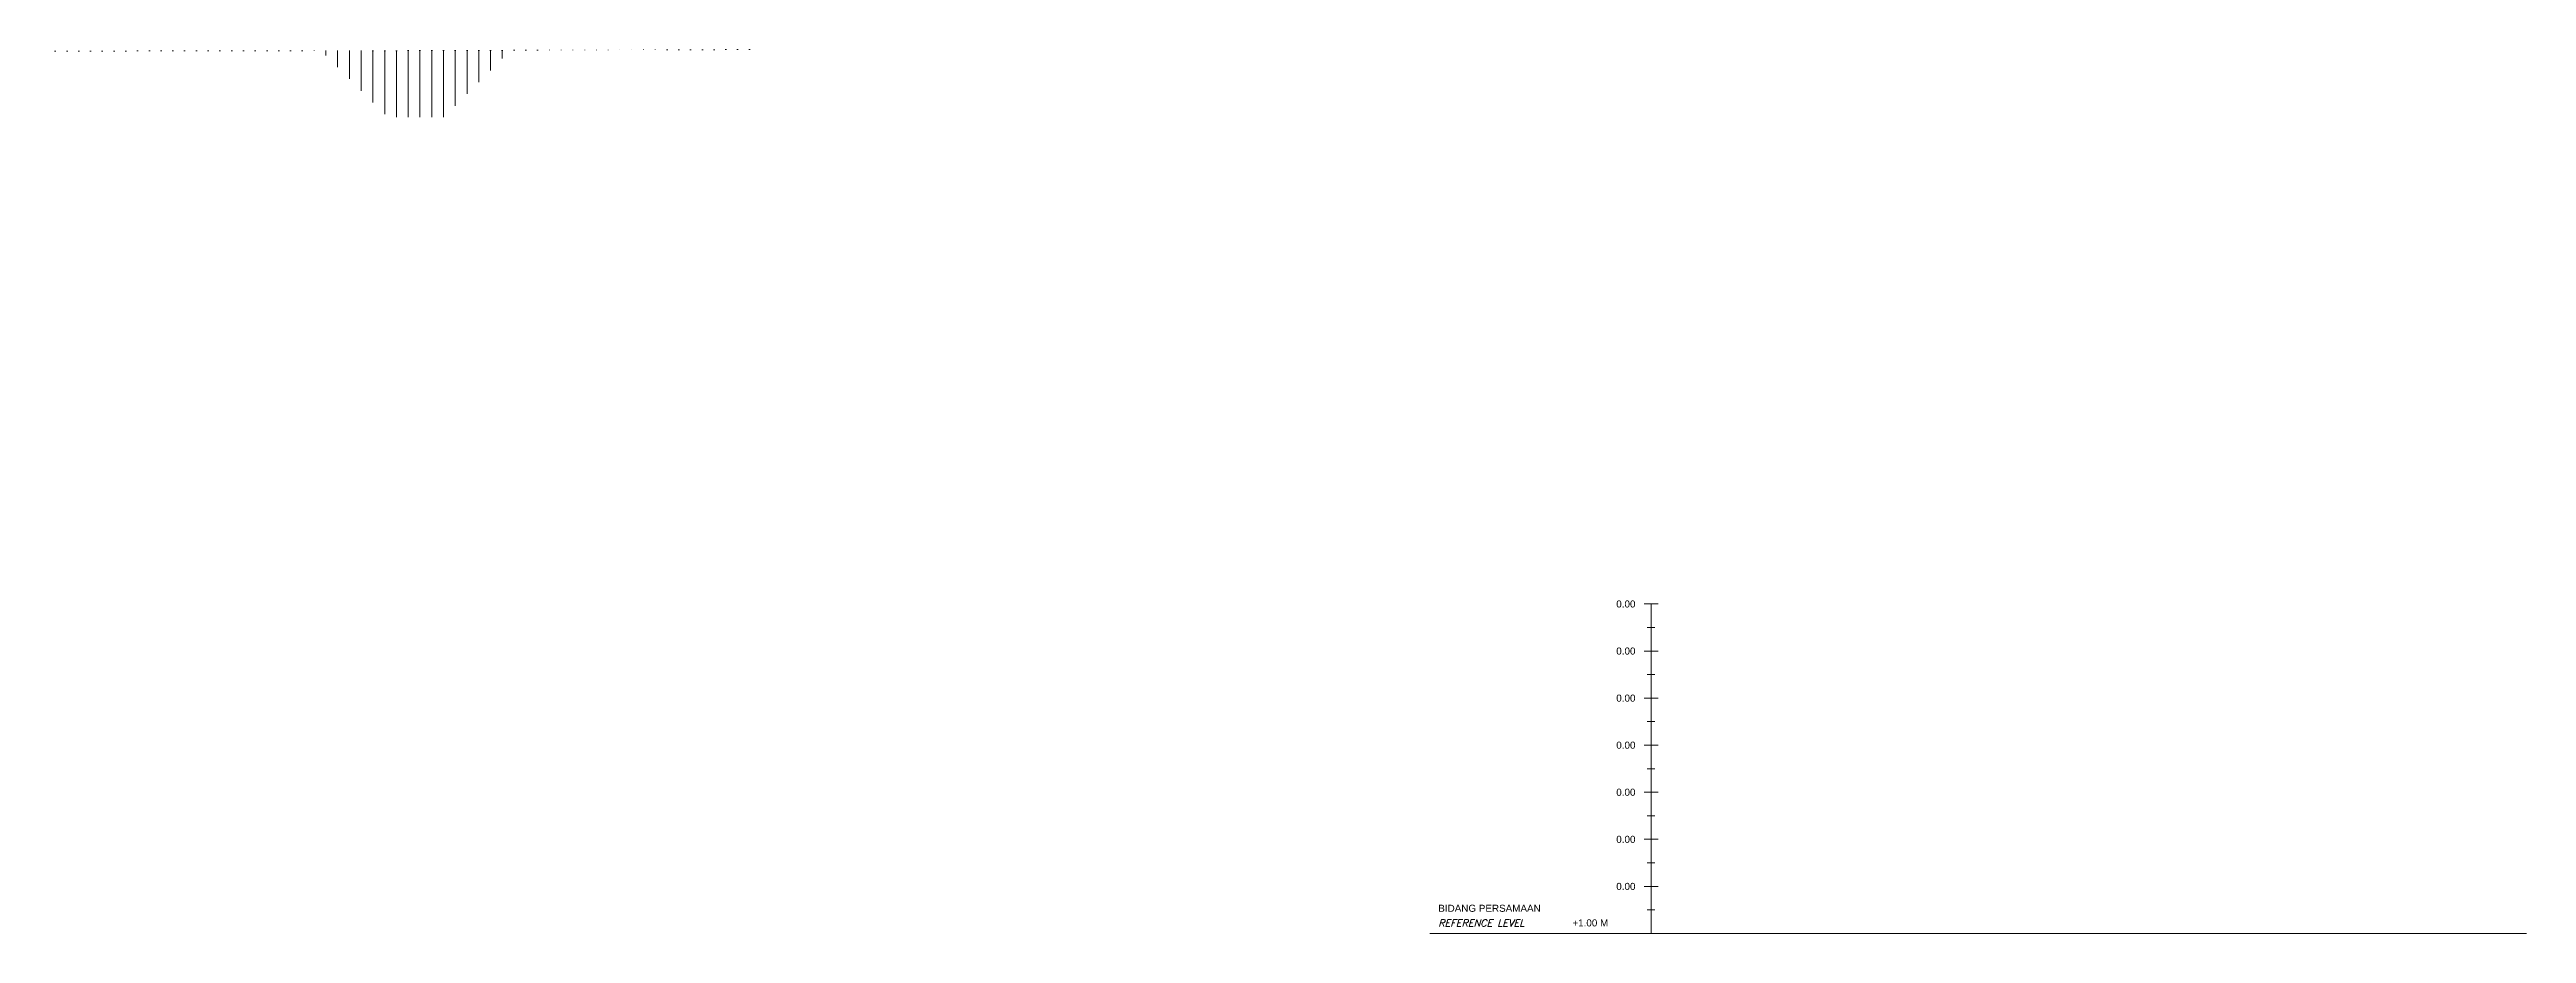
# Model space of a CAD drawing. Header units: metres. Extents: x 84 to 651, y -102 to 458.
# Drawn here: x 83.9 to 136.5, y 369.1 to 387.9 of the extents above; entities that cross this region are included whole.
import ezdxf
from ezdxf.enums import TextEntityAlignment as Align

# ---------------------------------------------------------------- set-up
doc = ezdxf.new("R2010")
doc.units = ezdxf.units.M
doc.header["$LTSCALE"] = 0.05
doc.header["$MEASUREMENT"] = 0
doc.header["$PDMODE"] = 1
doc.header["$PDSIZE"] = 1
for name, color, linetype, lineweight in [('GarisSkalaElevasi', 194, 'Continuous', 15), ('GarisTabel', 7, 'Continuous', 20), ('Text', 1, 'Continuous', 13), ('TextElevasiDistance', 1, 'Continuous', 13), ('TextEnglish', 5, 'Continuous', 13)]:
    doc.layers.add(name, color=color, linetype=linetype, lineweight=lineweight)
doc.styles.add('ITALICT', font='italict.shx')
doc.styles.get("Standard").update_dxf_attribs({"font": 'arial.ttf', "height": 0.2})

msp = doc.modelspace()

# ---------------------------------------------------------------- hatches: boundary and pattern name
at = {"layer": 'TextElevasiDistance'}
h = msp.add_hatch(dxfattribs=at)
h.set_pattern_fill('ANSI31', color=256, scale=2, angle=45)
h.set_pattern_definition([(90, (-61.74467, 38.85888), (-0.25, 0), [])])
edge = h.paths.add_edge_path()
edge.add_line((89.66, 387.863), (91.065, 386.458))
edge.add_line((91.065, 386.458), (92.265, 386.458))
edge.add_line((92.265, 386.458), (93.683, 387.876))
edge.add_line((83.884, 387.858), (87.925, 387.867))
edge.add_line((87.925, 387.867), (91.665, 387.858))
edge.add_line((91.665, 387.858), (95.029, 387.888))
edge.add_line((95.029, 387.888), (98.994, 387.892))

# ---------------------------------------------------------------- linework, layer by layer
at = {"layer": 'GarisSkalaElevasi', "linetype": 'Continuous'}
for p, q in [((117.765, 376.113), (118.065, 376.113)), ((117.835, 375.613), (117.995, 375.613)), ((117.765, 375.113), (118.065, 375.113)), ((117.835, 374.613), (117.995, 374.613)), ((117.765, 374.113), (118.065, 374.113)), ((117.835, 373.613), (117.995, 373.613)), ((117.765, 373.113), (118.065, 373.113)), ((117.765, 372.113), (118.065, 372.113)), ((117.835, 372.613), (117.995, 372.613)), ((117.835, 371.613), (117.995, 371.613)), ((117.765, 371.113), (118.065, 371.113)), ((117.835, 370.613), (117.995, 370.613)), ((117.765, 370.113), (118.065, 370.113)), ((117.835, 369.613), (117.995, 369.613))]:
    msp.add_line(p, q, dxfattribs=at)
at = {"layer": 'GarisSkalaElevasi'}
msp.add_line((117.915, 369.113), (117.915, 376.113), dxfattribs=at)
at = {"layer": 'GarisTabel'}
msp.add_line((113.215, 369.113), (136.515, 369.113), dxfattribs=at)
at = {"layer": 'TextElevasiDistance'}
msp.add_point((118.415, 369.113), dxfattribs=at)

# ---------------------------------------------------------------- texts
at = {"layer": 'GarisSkalaElevasi', "linetype": 'Continuous'}
for p in [(117.583, 376.113), (117.583, 375.113), (117.583, 374.113), (117.583, 373.113), (117.583, 372.113), (117.583, 371.113), (117.583, 370.113)]:
    msp.add_text('0.00', height=0.15, dxfattribs=at).set_placement(p, align=Align.MIDDLE_RIGHT)
at = {"layer": 'Text'}
msp.add_text('BIDANG PERSAMAAN', height=0.15, dxfattribs=at).set_placement((113.393, 369.573))
at = {"layer": 'Text', "insert": (116.624, 369.336), "char_height": 0.15, "width": 1.31533, "attachment_point": 5}
msp.add_mtext('+1.00 M', dxfattribs=at)
at = {"layer": 'TextEnglish', "style": 'ITALICT'}
msp.add_text('REFERENCE LEVEL', height=0.15, dxfattribs=at).set_placement((113.393, 369.263))

doc.saveas('drawing.dxf')
